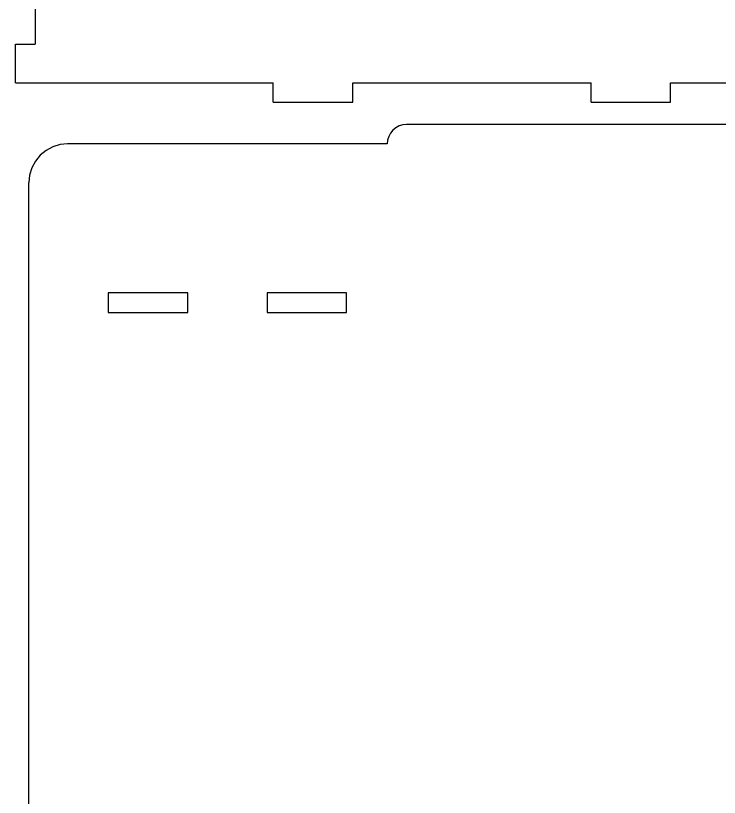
# Model space of a CAD drawing. Header units: millimetres. Extents: x -3928 to -434, y -548 to 1409.
# Drawn here: x -3246.1 to -3064.5, y 668.7 to 870.5 of the extents above; entities that cross this region are included whole.
import ezdxf

# ---------------------------------------------------------------- set-up
doc = ezdxf.new("R2010")
doc.units = ezdxf.units.MM
doc.header["$MEASUREMENT"] = 0
doc.layers.add('layer 1', color=7, linetype='Continuous')

msp = doc.modelspace()

# ---------------------------------------------------------------- linework, layer by layer
at = {"layer": 'layer 1', "color": 1, "lineweight": 25}
for points in [[(-3241.1189, 1053.1504), (-3241.1189, 1053.1504), (-3241.1189, 863.1504), (-3241.1189, 863.1504)], [(-3246.1188, 853.1505), (-3246.1188, 853.1505), (-3246.1188, 863.1504), (-3246.1188, 863.1504)], [(-3246.1188, 863.1504), (-3246.1188, 863.1504), (-3241.1189, 863.1504), (-3241.1189, 863.1504)], [(-3246.1188, 853.1505), (-3246.1188, 853.1505), (-3179.6188, 853.1505), (-3179.6188, 853.1505)], [(-3179.6188, 848.1502), (-3179.6188, 848.1502), (-3179.6188, 853.1505), (-3179.6188, 853.1505)], [(-3159.1189, 853.1505), (-3159.1189, 853.1505), (-3097.6187, 853.1505), (-3097.6187, 853.1505)], [(-3159.1189, 848.1502), (-3159.1189, 848.1502), (-3159.1189, 853.1505), (-3159.1189, 853.1505)], [(-3097.6187, 848.1502), (-3097.6187, 848.1502), (-3097.6187, 853.1505), (-3097.6187, 853.1505)], [(-3077.1188, 853.1505), (-3077.1188, 853.1505), (-2995.1189, 853.1505), (-2995.1189, 853.1505)], [(-3077.1188, 848.1502), (-3077.1188, 848.1502), (-3077.1188, 853.1505), (-3077.1188, 853.1505)], [(-3179.6188, 848.1502), (-3179.6188, 848.1502), (-3159.1189, 848.1502), (-3159.1189, 848.1502)], [(-3097.6187, 848.1502), (-3097.6187, 848.1502), (-3077.1188, 848.1502), (-3077.1188, 848.1502)], [(-2930.2174, 842.3919), (-2930.2174, 842.3919), (-3145.2174, 842.3919), (-3145.2174, 842.3919)], [(-3150.2173, 837.392), (-3150.2173, 837.392), (-3232.7172, 837.392), (-3232.7172, 837.392)], [(-3242.7174, 437.3922), (-3242.7174, 437.3922), (-3242.7174, 827.3918), (-3242.7174, 827.3918)], [(-3201.7172, 798.8919), (-3201.7172, 798.8919), (-3222.2175, 798.8919), (-3222.2175, 798.8919)], [(-3222.2175, 798.8919), (-3222.2175, 798.8919), (-3222.2175, 793.892), (-3222.2175, 793.892)], [(-3201.7172, 793.892), (-3201.7172, 793.892), (-3201.7172, 798.8919), (-3201.7172, 798.8919)], [(-3160.7174, 798.8919), (-3160.7174, 798.8919), (-3181.2173, 798.8919), (-3181.2173, 798.8919)], [(-3181.2173, 798.8919), (-3181.2173, 798.8919), (-3181.2173, 793.892), (-3181.2173, 793.892)], [(-3160.7174, 793.892), (-3160.7174, 793.892), (-3160.7174, 798.8919), (-3160.7174, 798.8919)], [(-3222.2175, 793.892), (-3222.2175, 793.892), (-3201.7172, 793.892), (-3201.7172, 793.892)], [(-3181.2173, 793.892), (-3181.2173, 793.892), (-3160.7174, 793.892), (-3160.7174, 793.892)]]:
    msp.add_open_spline(points, degree=3, dxfattribs=at)
for points in [[(-3145.2174, 842.3919), (-3145.2174, 842.3919), (-3146.1928, 842.2959), (-3146.1928, 842.2959), (-3146.1928, 842.2959), (-3146.1928, 842.2959), (-3147.1309, 842.0112), (-3147.1309, 842.0112), (-3147.1309, 842.0112), (-3147.1309, 842.0112), (-3147.9952, 841.5491), (-3147.9952, 841.5491), (-3147.9952, 841.5491), (-3147.9952, 841.5491), (-3148.7529, 840.9275), (-3148.7529, 840.9275), (-3148.7529, 840.9275), (-3148.7529, 840.9275), (-3149.3749, 840.1697), (-3149.3749, 840.1697), (-3149.3749, 840.1697), (-3149.3749, 840.1697), (-3149.8367, 839.3054), (-3149.8367, 839.3054), (-3149.8367, 839.3054), (-3149.8367, 839.3054), (-3150.1214, 838.3674), (-3150.1214, 838.3674), (-3150.1214, 838.3674), (-3150.1214, 838.3674), (-3150.2173, 837.392), (-3150.2173, 837.392)], [(-3232.7172, 837.392), (-3232.7172, 837.392), (-3234.6684, 837.1997), (-3234.6684, 837.1997), (-3234.6684, 837.1997), (-3234.6684, 837.1997), (-3236.5442, 836.6307), (-3236.5442, 836.6307), (-3236.5442, 836.6307), (-3236.5442, 836.6307), (-3238.2731, 835.7067), (-3238.2731, 835.7067), (-3238.2731, 835.7067), (-3238.2731, 835.7067), (-3239.7883, 834.4629), (-3239.7883, 834.4629), (-3239.7883, 834.4629), (-3239.7883, 834.4629), (-3241.0322, 832.9477), (-3241.0322, 832.9477), (-3241.0322, 832.9477), (-3241.0322, 832.9477), (-3241.9561, 831.2187), (-3241.9561, 831.2187), (-3241.9561, 831.2187), (-3241.9561, 831.2187), (-3242.5252, 829.3426), (-3242.5252, 829.3426), (-3242.5252, 829.3426), (-3242.5252, 829.3426), (-3242.7174, 827.3918), (-3242.7174, 827.3918)]]:
    msp.add_open_spline(points, degree=3, knots=[0, 0, 0, 0, 0.11111111, 0.11111111, 0.11111111, 0.11111111, 0.22222222, 0.22222222, 0.22222222, 0.22222222, 0.33333333, 0.33333333, 0.33333333, 0.33333333, 0.44444444, 0.44444444, 0.44444444, 0.44444444, 0.55555556, 0.55555556, 0.55555556, 0.55555556, 0.66666667, 0.66666667, 0.66666667, 0.66666667, 0.77777778, 0.77777778, 0.77777778, 0.77777778, 1, 1, 1, 1], dxfattribs=at)

doc.saveas('drawing.dxf')
